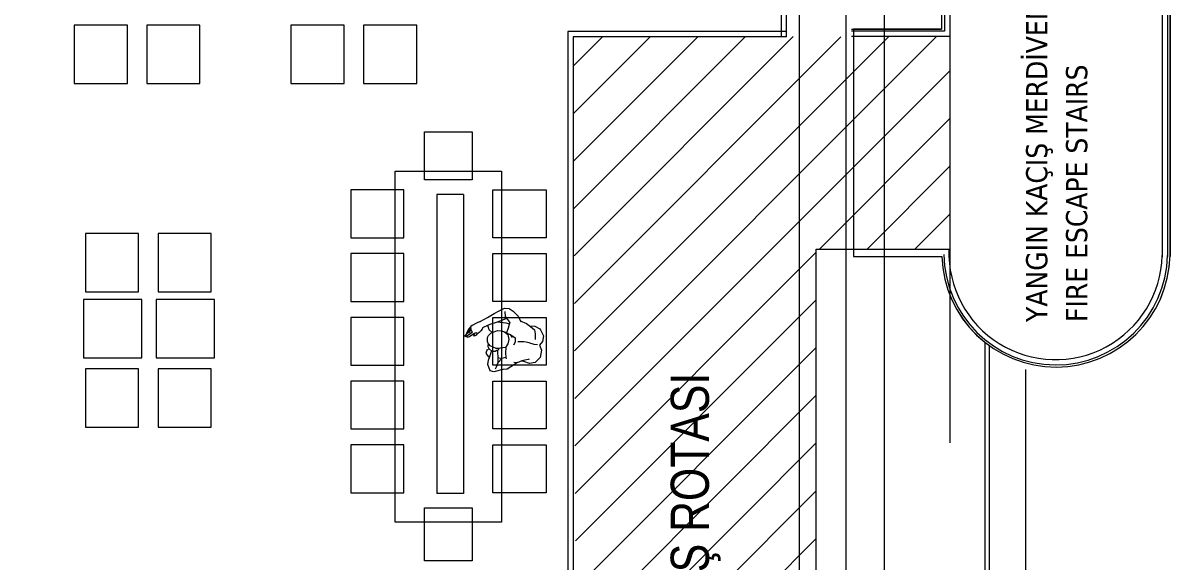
# Model space of a CAD drawing. Header units: millimetres. Extents: x -24 to 530668, y -246875 to -2983.
# Drawn here: x 260713 to 261793, y -119177 to -118669 of the extents above; entities that cross this region are included whole.
import ezdxf
from ezdxf.enums import TextEntityAlignment as Align

# ---------------------------------------------------------------- set-up
doc = ezdxf.new("R2010")
doc.units = ezdxf.units.MM
doc.layers.get('0').update_dxf_attribs({"lineweight": 20})
doc.layers.add('t_tarama', color=253, linetype='Continuous', lineweight=5)
doc.layers.add('ölçü', color=251, linetype='Continuous', lineweight=5)
doc.styles.get("Standard").update_dxf_attribs({"font": 'times.ttf', "height": 12})
doc.styles.add('txt_tur_1', font='arial.ttf', dxfattribs={"height": 1.5})

# ---------------------------------------------------------------- blocks, each defined once
blk = doc.blocks.new('dada')
for p, q in [((219967.8, -31810.1), (219965.6, -31815.3)), ((219965.6, -31815.3), (219966.3, -31821)), ((219973.4, -31806.9), (219967.8, -31810.1)), ((219980.5, -31807), (219973.4, -31806.9)), ((219984.7, -31810), (219980.5, -31807)), ((219984.3, -31815.6), (219984.6, -31812.1)), ((219984.6, -31817.3), (219984.3, -31815.6)), ((219988.6, -31808.2), (219984.7, -31810)), ((219993.9, -31808.4), (219988.6, -31808.2)), ((219994, -31816.3), (219988.8, -31815.1)), ((219998.9, -31812.3), (219993.9, -31808.4)), ((219999.7, -31813.2), (219998.9, -31812.3)), ((220000.9, -31818.5), (219999.7, -31813.2)), ((219964.1, -31826.5), (219961.5, -31828.8)), ((219963.6, -31829.8), (219964.1, -31826.5)), ((219964.1, -31826.5), (219966.7, -31822.6)), ((219966.3, -31821), (219966.1, -31823.5)), ((219966.7, -31822.6), (219967.9, -31820.3)), ((219967.9, -31820.3), (219969.4, -31817.1)), ((219969.4, -31817.1), (219969.8, -31816.1)), ((219983.4, -31830.6), (219984.4, -31825.3)), ((219984.4, -31825.3), (219984.7, -31822.8)), ((219984.6, -31818.7), (219984.6, -31817.3)), ((219984.6, -31820.5), (219984.6, -31818.7)), ((219984.7, -31822.8), (219984.6, -31820.5)), ((219997.6, -31817.9), (219994, -31816.3)), ((219999.7, -31822.2), (219997.6, -31817.9)), ((220001.6, -31826.6), (219999.7, -31822.2)), ((220000.2, -31823.1), (220000.9, -31818.5)), ((220002.8, -31833), (220001.6, -31826.6)), ((219955.5, -31834.6), (219954.2, -31838.4)), ((219961.5, -31828.8), (219955.5, -31834.6)), ((219982, -31833.1), (219978.9, -31834)), ((219985.9, -31833.9), (219982, -31833.1)), ((219988.1, -31839.2), (219985.7, -31836.9)), ((219988, -31838.6), (219985.9, -31833.9)), ((220002.9, -31833.1), (220001.9, -31831.9)), ((220006.7, -31835.8), (220002.9, -31833.1)), ((220008.3, -31838.4), (220006.7, -31835.8)), ((219954.2, -31838.4), (219950.3, -31846.2)), ((219950.3, -31846.2), (219950.4, -31849.8)), ((219954.9, -31845.1), (219953.1, -31845.6)), ((219959.4, -31844.5), (219954.9, -31845.1)), ((219964.3, -31841.6), (219959.4, -31844.5)), ((219962.8, -31845.2), (219959.4, -31844.5)), ((219970.6, -31847.5), (219962.8, -31845.2)), ((219964.2, -31845.6), (219964.3, -31841.6)), ((219965.9, -31838.1), (219964.3, -31841.6)), ((219965.9, -31838.1), (219965, -31837.7)), ((219970.3, -31839.5), (219965.9, -31838.1)), ((219970.6, -31848), (219969.1, -31849.2)), ((219975.3, -31840.4), (219970.3, -31839.5)), ((219971, -31847.2), (219970.6, -31848)), ((219972.2, -31846.3), (219971, -31847.2)), ((219972.2, -31846.3), (219972.9, -31846.5)), ((219972.6, -31847.5), (219972.2, -31849)), ((219975.1, -31840.7), (219972.6, -31847.5)), ((219978.8, -31839.4), (219975.1, -31840.7)), ((219983.2, -31839.4), (219978.8, -31839.4)), ((219987.6, -31841.5), (219983.2, -31839.4)), ((219989.4, -31844.9), (219987.6, -31841.5)), ((219988.1, -31839.2), (219988, -31838.6)), ((219988.5, -31841.6), (219988.1, -31839.2)), ((219989.1, -31844.1), (219988.5, -31841.6)), ((219993.5, -31842.3), (219988.6, -31843)), ((219988.9, -31851.8), (219989.4, -31847.8)), ((219989.4, -31845.9), (219989.1, -31844.1)), ((219989.4, -31847.8), (219989.4, -31844.9)), ((219999.3, -31842.1), (219993.5, -31842.3)), ((219997, -31853.7), (219997.9, -31845.6)), ((219997.9, -31845.6), (219997.6, -31842.2)), ((219999.3, -31842.1), (220002.3, -31845.7)), ((220000, -31849), (220002.3, -31845.7)), ((220002.3, -31845.7), (220003.5, -31847.3)), ((220003.5, -31847.3), (220008, -31848.7)), ((220010.1, -31841.6), (220008.3, -31838.4)), ((220011.5, -31845.8), (220010.1, -31841.6)), ((220010.8, -31850.1), (220011.5, -31845.8)), ((219950.4, -31849.8), (219955.8, -31853.3)), ((219955.8, -31853.3), (219959.9, -31853.5)), ((219959.9, -31853.5), (219963.5, -31853.2)), ((219963.2, -31854.8), (219963.4, -31853.2)), ((219965.6, -31857.5), (219963.2, -31854.8)), ((219963.5, -31853.2), (219967.3, -31852.8)), ((219968.5, -31857.1), (219965.6, -31857.5)), ((219967.3, -31852.8), (219968.8, -31852.9)), ((219970.3, -31855.5), (219968.5, -31857.1)), ((219969.1, -31849.2), (219968.6, -31852.2)), ((219968.6, -31852.2), (219970.2, -31855.4)), ((219968.6, -31852.2), (219968.6, -31852.2)), ((219970.2, -31855.4), (219972, -31856.6)), ((219972, -31856.6), (219973.4, -31857.2)), ((219972.2, -31849), (219973.4, -31855)), ((219973.4, -31855), (219974.9, -31857.4)), ((219973.4, -31857.2), (219974.3, -31857.1)), ((219974.3, -31857.1), (219974, -31855.9)), ((219974.9, -31857.4), (219976.6, -31858.5)), ((219976.6, -31858.5), (219980.3, -31859.2)), ((219980.3, -31859.2), (219982.4, -31858.8)), ((219982.4, -31858.8), (219985.1, -31857.1)), ((219985.1, -31857.1), (219988.9, -31851.8)), ((219985.8, -31856.2), (219987.9, -31859.4)), ((219993.2, -31859.7), (219997, -31853.7)), ((219997, -31853.7), (220000, -31849)), ((219998.7, -31863.7), (220003.7, -31858.5)), ((220003.7, -31858.5), (220007.4, -31854.5)), ((220007.4, -31854.5), (220010.8, -31850.1)), ((220010.8, -31850.1), (220010.8, -31850.1)), ((219981, -31869.8), (219980.1, -31870.4)), ((219983.2, -31868.1), (219981, -31869.8)), ((219984.9, -31866.8), (219983.2, -31868.1)), ((219986.8, -31865.9), (219984.9, -31866.8)), ((219988.6, -31865.9), (219986.8, -31865.9)), ((219987.9, -31859.4), (219991.6, -31861.6)), ((219988.6, -31865.9), (219991.6, -31861.6)), ((219993.3, -31869.5), (219991.2, -31872.7)), ((219991.6, -31861.6), (219993.2, -31859.7)), ((219993.3, -31869.5), (219998.7, -31863.7)), ((219976.3, -31878.1), (219976.7, -31876.9)), ((219976.4, -31878.4), (219976.3, -31878.1)), ((219976.8, -31878.5), (219976.4, -31878.4)), ((219976.5, -31879.8), (219978.1, -31877.9)), ((219976.6, -31880.4), (219976.5, -31879.8)), ((219976.9, -31880.6), (219976.6, -31880.4)), ((219976.7, -31876.9), (219977.5, -31876.1)), ((219977.9, -31877.8), (219976.8, -31878.5)), ((219979.2, -31879.3), (219976.9, -31880.6)), ((219977.5, -31876.1), (219978.5, -31875)), ((219978.7, -31877), (219977.9, -31877.8)), ((219978.1, -31877.9), (219979, -31877.2)), ((219978.5, -31875), (219979.2, -31874.4)), ((219980.1, -31875.8), (219978.7, -31877)), ((219980.1, -31870.4), (219978.8, -31871.8)), ((219978.8, -31871.8), (219978.9, -31872.1)), ((219978.9, -31872.1), (219979.2, -31872.2)), ((219979, -31877.2), (219980.3, -31876.2)), ((219979.2, -31872.2), (219981.2, -31871.8)), ((219979.2, -31874.4), (219980.3, -31873.4)), ((219981, -31877.7), (219979.2, -31879.3)), ((219981.2, -31878.6), (219979.2, -31879.3)), ((219979.4, -31879.5), (219979.2, -31879.3)), ((219981, -31879.2), (219979.4, -31879.5)), ((219982.1, -31874.4), (219980.1, -31875.8)), ((219980.3, -31873.4), (219981.5, -31872.2)), ((219980.3, -31876.2), (219981.3, -31875.3)), ((219982.2, -31876.8), (219981, -31877.7)), ((219984.3, -31878.3), (219981, -31879.2)), ((219981.2, -31871.8), (219982.2, -31871.3)), ((219983.5, -31877.4), (219981.2, -31878.6)), ((219981.3, -31875.3), (219982.2, -31874.6)), ((219981.5, -31872.2), (219982.2, -31871.3)), ((219982.2, -31874.6), (219982.1, -31874.4)), ((219982.2, -31871.3), (219982.7, -31870.2)), ((219982.2, -31874.6), (219983.9, -31875.9)), ((219982.2, -31876.8), (219983.9, -31875.9)), ((219985.2, -31876.8), (219983.5, -31877.4)), ((219983.9, -31875.9), (219986.7, -31877.1)), ((219986.7, -31877.1), (219984.3, -31878.3)), ((219986, -31876.8), (219985.2, -31876.8)), ((219987.9, -31875.9), (219986.7, -31877.1)), ((219991.2, -31872.7), (219987.9, -31875.9))]:
    blk.add_line(p, q)
blk = doc.blocks.new('NEW')
at = {"layer": 't_tarama'}
h = blk.add_hatch(dxfattribs=at)
h.set_pattern_fill('ANSI31', color=256, scale=10)
h.set_pattern_definition([(45, (243526.026, -129410.637), (-22.45064, 22.45064), [])])
h.paths.add_polyline_path([(270636.4, -116078.1), (271064.7, -116078.1), (271064.7, -116673.4), (272401.1, -116671.6), (272401.1, -115996), (272254.7, -115995.7), (272254.7, -115916.1), (272271.3, -115916.1), (272268.9, -115718.6), (272460.3, -115716.1), (272457.9, -115154.4), (272812.5, -115154.8), (272812.5, -115354.6), (272686.8, -115354.6), (272686.8, -116228.1), (272686.8, -116861.9), (270636.4, -116861.9)])
h = blk.add_hatch(dxfattribs=at)
h.set_pattern_fill('ANSI31', color=256, scale=10)
h.set_pattern_definition([(45, (243526.026, -129410.637), (-22.45064, 22.45064), [])])
h.paths.add_polyline_path([(270636.4, -116078.1), (271064.7, -116078.1), (271064.7, -116673.4), (272401.1, -116671.6), (272401.1, -115996), (272254.7, -115995.7), (272254.7, -115916.1), (272271.3, -115916.1), (272268.9, -115718.6), (272460.3, -115716.1), (272457.9, -115154.4), (272812.5, -115154.8), (272812.5, -115354.6), (272686.8, -115354.6), (272686.8, -116228.1), (272686.8, -116861.9), (270636.4, -116861.9)])
for p, q in [((272671, -116910.6, -17966.2), (272671, -113648.4, -17966.2)), ((272751, -116910.6, -17966.2), (272751, -113648.4, -17966.2)), ((272804.6, -114292.6, -17818.3), (272804.6, -115147.6, -17966.2)), ((272807.5, -114297.5, -17817.1), (272807.5, -115149.6, -17966.2)), ((272812.5, -114297.5, -17817.1), (272812.5, -115154.6, -17966.2)), ((273012.5, -114297.5, -17752.7), (273012.5, -115362, -17900.3)), ((273017.5, -114297.5, -17752.7), (273017.6, -115361.9, -17901.6)), ((273020, -114292.6, -17820.6), (273020, -115361.5, -17967.2)), ((272653.6, -114696.6), (272653.6, -115154.6)), ((272720, -115147.6, -17966.2), (272804.6, -115147.6, -17966.2)), ((272812.5, -115154.6, -17966.2), (272812.5, -115536.9, -17966.2)), ((272686.8, -115354.6, -17965.5), (272811.8, -115354.6, -17967.5)), ((272686.8, -116861.9, -17966.2), (272686.8, -115354.6, 0.6)), ((272686.8, -115354.6, 0.6), (272811.8, -115354.6, -1.3)), ((272845.5, -115442.2, -17966.2), (272845.5, -116910.6, -17966.2)), ((272849.5, -115445.2, -17966.2), (272849.5, -116910.6, -17966.2)), ((272884.3, -116910.6, -17966.3), (272884.3, -115467.9, -17967.5))]:
    blk.add_line(p, q, dxfattribs=at)
for points, elevation in [([(272715, -116890.1), (272715, -114247.5)], -17966.8), ([(272807.5, -115149.6), (272720, -115149.6)], -17966.2), ([(272812.5, -115154.6), (272720, -115154.6)], -17966.2)]:
    blk.add_lwpolyline(points, dxfattribs=dict(at, elevation=elevation))
at = {"layer": 't_tarama', "elevation": 0}
blk.add_lwpolyline([(272721.7, -115361.6), (272805, -115361.6, 0.972089), (273020, -115360.7), (273020, -114292.6), (272804.6, -114292.6), (272804.6, -115147.6), (272721.7, -115147.6)], format="xyb", close=True, dxfattribs=at)
at = {"layer": 't_tarama'}
for points in [[(272658.6, -115154.7), (272658.6, -114696.6)], [(272658.6, -115149.7), (272452.8, -115149.7), (272452.8, -115706.7)], [(272658.6, -115154.7), (272457.8, -115154.7), (272457.8, -115711.7)], [(272329.6, -115303.3), (272329.6, -115584.5)], [(272354.6, -115303.3), (272329.6, -115303.3)], [(272354.6, -115303.3), (272354.6, -115584.5)], [(271996.7, -115402), (271996.7, -115457), (272051.7, -115457), (272051.7, -115402), (271996.7, -115402)], [(272065.1, -115402), (272065.1, -115457), (272120.1, -115457), (272120.1, -115402), (272065.1, -115402)], [(272354.6, -115584.5), (272329.6, -115584.5)]]:
    blk.add_lwpolyline(points, dxfattribs=at)
for points in [[(271988, -115143.8), (271988, -115198.8), (272038, -115198.8), (272038, -115143.8)], [(272056.4, -115143.8), (272056.4, -115198.8), (272106.4, -115198.8), (272106.4, -115143.8)], [(272192.1, -115143.8), (272192.1, -115198.8), (272242.1, -115198.8), (272242.1, -115143.8)], [(272260.5, -115143.8), (272260.5, -115198.8), (272310.5, -115198.8), (272310.5, -115143.8)], [(272317.8, -115244.3), (272362.8, -115244.3), (272362.8, -115289.3), (272317.8, -115289.3)], [(272290.3, -115281.3), (272390.3, -115281.3), (272390.3, -115611.5), (272290.3, -115611.5)], [(272248.3, -115298.9), (272248.3, -115343.9), (272298.3, -115343.9), (272298.3, -115298.9)], [(272432.3, -115298.9), (272432.3, -115343.9), (272382.3, -115343.9), (272382.3, -115298.9)], [(271998.5, -115339.9), (271998.5, -115394.9), (272048.5, -115394.9), (272048.5, -115339.9)], [(272066.9, -115339.9), (272066.9, -115394.9), (272116.9, -115394.9), (272116.9, -115339.9)], [(272248.3, -115358.9), (272248.3, -115403.9), (272298.3, -115403.9), (272298.3, -115358.9)], [(272432.3, -115358.9), (272432.3, -115403.9), (272382.3, -115403.9), (272382.3, -115358.9)], [(272248.3, -115418.9), (272248.3, -115463.9), (272298.3, -115463.9), (272298.3, -115418.9)], [(272432.3, -115418.9), (272432.3, -115463.9), (272382.3, -115463.9), (272382.3, -115418.9)], [(271998.5, -115467.3), (271998.5, -115522.3), (272048.5, -115522.3), (272048.5, -115467.3)], [(272066.9, -115467.3), (272066.9, -115522.3), (272116.9, -115522.3), (272116.9, -115467.3)], [(272248.3, -115478.9), (272248.3, -115523.9), (272298.3, -115523.9), (272298.3, -115478.9)], [(272432.3, -115478.9), (272432.3, -115523.9), (272382.3, -115523.9), (272382.3, -115478.9)], [(272248.3, -115538.9), (272248.3, -115583.9), (272298.3, -115583.9), (272298.3, -115538.9)], [(272432.3, -115538.9), (272432.3, -115583.9), (272382.3, -115583.9), (272382.3, -115538.9)], [(272317.8, -115598.1), (272362.8, -115598.1), (272362.8, -115648.1), (272317.8, -115648.1)]]:
    blk.add_lwpolyline(points, close=True, dxfattribs=at)
for centre, radius, start, end in [((272912.1, -115358.3, -17968.8), 100.4, 177.9203, 358.6084), ((273004.7, -115361.6, -17967.5), 200, 179.4212, 179.427), ((272912.5, -115358.1, -17967.3), 107.5, 181.8683, 358.6249), ((272912.2, -115361.3, -17835.4), 105.4, 179.6514, 179.6689), ((272912.3, -115358.3, -17704.6), 105.3, 180.7196, 358.7068)]:
    blk.add_arc(centre, radius, start, end, dxfattribs=at)
at = {"layer": 't_tarama', "xscale": -1, "rotation": 256.7058778140276}
blk.add_blockref('dada', (252798.3, -336849.3), dxfattribs=at)
at = {"layer": 't_tarama', "attachment_point": 1, "rotation": 90}
for s, insert, char_height, width in [('{\\fTahoma|b0|i0|c162|p34;YANGIN KAÇIŞ MERDİVENİ}', (272884.4, -115423.2, -17966.2), 20, 672.52), ('{\\fTahoma|b0|i0|c162|p34;FIRE ESCAPE STAIRS}', (272922, -115423.2, -17966.2), 20, 672.52), ('{\\fArial|b0|i0|c162|p34;\\W0.8;YANGIN KAÇIŞ ROTASI}', (272549.7, -115918.1, 0), 36, 518.455)]:
    blk.add_mtext(s, dxfattribs=dict(at, insert=insert, char_height=char_height, width=width))
at = {"layer": 't_tarama', "style": 'txt_tur_1'}
for tag, p in [('19S', (270127.4, -114276.1, -17966.2)), ('20T', (270114, -115101.1, -17966.2)), ('21U', (270114, -116087.1, -17966.2)), ('22V', (270114, -116926.1, -17966.2))]:
    blk.add_attdef(tag, text='', height=30, dxfattribs=at).set_placement(p, align=Align.CENTER)

msp = doc.modelspace()

# ---------------------------------------------------------------- block references
at = {"layer": 'ölçü', "color": 2}
msp.add_blockref('NEW', (-11226.539, -3527.622, 0.261), dxfattribs=at)

doc.saveas('drawing.dxf')
